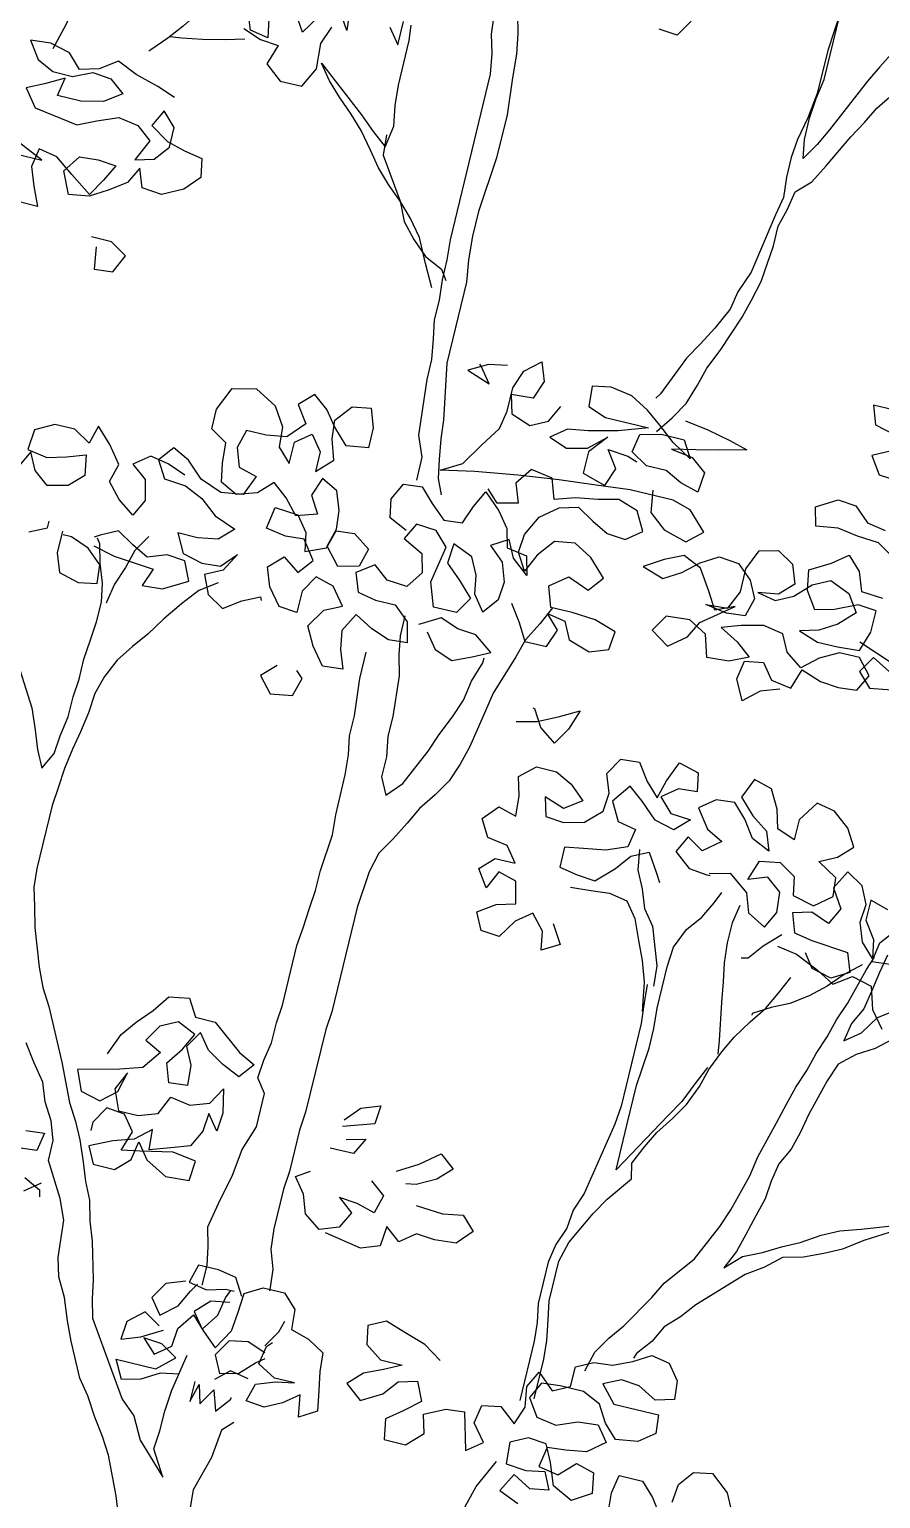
# Model space of a CAD drawing. Header units: inches. Extents: x 350994 to 353538, y 1581369 to 1583842.
# Drawn here: x 351722.096 to 351722.91, y 1583533.043 to 1583534.448 of the extents above; entities that cross this region are included whole.
import ezdxf

# ---------------------------------------------------------------- set-up
doc = ezdxf.new("R2010")
doc.units = ezdxf.units.IN
doc.header["$MEASUREMENT"] = 0
doc.linetypes.add('1', pattern=[0])
doc.layers.add('TREE', color=81, linetype='1')

# ---------------------------------------------------------------- blocks, each defined once
blk = doc.blocks.new('TREE_4')
at = {"color": 94}
for points in [[(691.3, 6991.6), (630.5, 6913.6), (613.1, 6881.8), (598.6, 6852.9), (555.1, 6757.5), (540.7, 6728.6), (523.3, 6699.7), (517.5, 6731.5), (517.6, 6769.1), (520.5, 6803.8), (526.3, 6838.5), (526.4, 6948.4)], [(526.4, 6954.2), (523.5, 6922.4), (520.6, 6887.7), (520.5, 6812.5), (514.7, 6769.1), (506, 6728.7), (503, 6696.9), (503, 6662.2), (505.9, 6627.5), (500.1, 6595.7), (482.6, 6491.6), (468.1, 6454), (462.3, 6422.2), (444.9, 6384.6), (427.6, 6352.9), (410.2, 6324), (381.2, 6254.6), (375.4, 6245.9)], [(-413.5, 6717.9), (-407.7, 6686.1), (-439.5, 6691.9), (-453.9, 6729.5)], [(-451.1, 6691.9), (-419.3, 6680.4), (-387.5, 6677.4), (-399.1, 6642.7), (-370.2, 6619.6), (-332.6, 6619.6), (-315.2, 6654.2), (-318.1, 6697.6), (-306.5, 6729.4)], [(-211.1, 6752.4), (-190.8, 6726.4), (-190.8, 6766.9)], [(-283.3, 6761.2), (-280.5, 6729.4), (-300.7, 6761.2)], [(-332.5, 6741), (-352.8, 6709.2), (-378.8, 6749.7)], [(283.5, 6882.1), (266.1, 6853.2), (234.3, 6856.1)], [(389.8, 6191), (410.1, 6219.9), (427.5, 6248.8), (439.1, 6283.5), (447.8, 6315.3), (462.3, 6349.9), (485.4, 6413.5), (494.1, 6445.3), (502.8, 6480), (508.7, 6543.6), (508.7, 6578.3), (517.4, 6610.1), (523.2, 6641.9), (546.4, 6665), (563.8, 6696.8), (592.7, 6754.6), (610.1, 6783.5), (624.6, 6812.4), (644.9, 6841.3)], [(13.8, 6015), (13.8, 6055.4), (-0.6, 6090.1), (-9.2, 6185.6), (-9.2, 6220.3), (-14.9, 6255), (-20.7, 6286.8), (-20.6, 6321.5), (-23.5, 6356.2), (-23.5, 6390.9), (-26.3, 6425.6), (-26, 6714.7), (-31.8, 6749.4), (-40.4, 6781.2), (-43.3, 6813), (-49.1, 6844.8), (-60.6, 6876.6), (-63.5, 6891.1)], [(-14.3, 6893.9), (-14.3, 6859.2), (-5.7, 6824.5), (2.9, 6792.7), (8.7, 6758), (11.5, 6717.5), (17.3, 6653.9), (17.2, 6578.8), (8.4, 6483.4), (8.4, 6440), (11.3, 6399.5), (17, 6361.9), (16.9, 6220.2), (34.1, 6124.8), (37, 6093), (42.7, 6058.3), (48.5, 6026.5), (60, 6000.5)], [(-612.9, 6828), (-638.9, 6796.2), (-667.9, 6776), (-699.7, 6755.8), (-722.8, 6729.8), (-728.6, 6698), (-740.2, 6660.4), (-746.1, 6628.6), (-757.7, 6582.4)], [(-38, 6338.8), (-58.2, 6376.4), (-78.4, 6416.9), (-101.5, 6445.9), (-124.6, 6469), (-150.6, 6492.2), (-173.7, 6515.3), (-193.9, 6541.4), (-217, 6570.3), (-240.1, 6593.4), (-266.1, 6616.6), (-289.2, 6639.8), (-309.4, 6665.8), (-222.8, 6596.3), (-196.8, 6573.2), (-170.8, 6552.9), (-164.9, 6590.5), (-170.7, 6625.2), (-173.6, 6659.9), (-173.5, 6738), (-176.3, 6764)], [(-520.4, 6732.5), (-532, 6700.7), (-552.3, 6671.8), (-572.6, 6645.8), (-595.7, 6619.8), (-598.6, 6616.9)], [(-538, 6550.4), (-569.7, 6561.9), (-610.2, 6573.5), (-644.9, 6588), (-673.8, 6567.8), (-705.6, 6559.2), (-728.8, 6582.3), (-763.4, 6591), (-798.1, 6588.2), (-777.9, 6559.2), (-749, 6544.8), (-714.3, 6544.7), (-682.5, 6559.2), (-650.7, 6556.2), (-624.7, 6536), (-653.6, 6515.8), (-691.2, 6507.1), (-731.7, 6507.2), (-725.9, 6539), (-757.7, 6521.6), (-786.6, 6507.2), (-763.5, 6478.3), (-688.4, 6466.6), (-656.6, 6481.1), (-621.9, 6495.5), (-587.2, 6489.7), (-561.2, 6469.4), (-578.5, 6431.8), (-546.7, 6440.5), (-526.5, 6466.5), (-526.4, 6501.2), (-549.5, 6524.3), (-564, 6495.4), (-532.2, 6475.2), (-500.4, 6466.5), (-468.6, 6460.7), (-462.9, 6428.8), (-486, 6402.8), (-520.8, 6385.5), (-555.5, 6388.5), (-567, 6420.3), (-581.5, 6391.4), (-610.4, 6371.2), (-639.3, 6353.8), (-674, 6348.1), (-691.3, 6385.7), (-671.1, 6414.6), (-639.3, 6417.4), (-607.5, 6414.5), (-622, 6385.6), (-639.3, 6356.7), (-676.9, 6382.8), (-708.7, 6405.9), (-740.5, 6411.8), (-746.3, 6380), (-734.7, 6348.1), (-720.3, 6316.3), (-755, 6316.4)], [(-775.2, 6394.4), (-731.8, 6394.4), (-783.8, 6417.6)], [(-445.3, 6674.6), (-477.1, 6665.9), (-514.7, 6657.3), (-549.4, 6651.6), (-569.7, 6648.7)], [(-173.6, 6573.1), (-170.8, 6538.5), (-124.6, 6469), (-110.1, 6437.2), (-87, 6411.2), (-61, 6388), (-29.2, 6373.5), (-17.7, 6356.2)], [(696, 5814.8), (664.1, 5803.3), (638.1, 5780.2), (620.8, 5814.9), (626.6, 5846.7), (658.4, 5852.5), (678.6, 5826.4), (713.3, 5820.6), (724.9, 5855.3), (759.6, 5843.7), (791.4, 5840.8), (823.2, 5843.6), (837.7, 5872.5), (814.6, 5898.6), (779.9, 5898.6), (748.1, 5881.3), (722, 5858.2), (693.1, 5878.4), (678.7, 5907.4), (644, 5913.2), (606.4, 5904.5), (574.6, 5893), (606.4, 5875.6), (632.4, 5855.4), (600.6, 5840.9), (563, 5838.1), (551.4, 5875.7), (519.7, 5893.1), (479.2, 5890.2), (461.8, 5861.3), (493.6, 5841), (522.5, 5864.1), (537, 5893), (589.1, 5933.5), (557.3, 5919), (539.9, 5948), (516.8, 5982.7), (485.1, 5997.2), (453.2, 5982.7), (421.4, 5962.5), (459, 5950.9), (487.9, 5968.3), (514, 5991.4), (542.9, 6008.7), (577.6, 6005.8), (603.6, 5982.6), (618, 5953.7), (609.3, 5921.9), (577.5, 5919), (539.9, 5924.8), (577.5, 5927.7), (592, 5959.5), (592, 6000), (606.5, 6034.7), (638.3, 6043.3), (667.2, 6025.9), (678.8, 5994.1), (655.6, 5971), (620.9, 5965.2), (652.7, 5959.4), (681.6, 5973.9), (707.7, 5999.9), (736.6, 6014.3), (771.3, 5999.8), (791.5, 5970.9), (765.5, 5944.9), (736.5, 5927.6), (704.7, 5918.9), (739.4, 5907.3), (774.1, 5907.3), (811.7, 5910.1), (823.3, 5944.8), (823.3, 5982.4), (791.5, 5985.3), (753.9, 5968), (722.1, 5959.4), (701.9, 5988.3), (696.1, 6023), (730.9, 6043.2), (756.9, 6063.4), (780, 6040.3), (791.5, 6008.5), (829.1, 6005.5)], [(829.2, 6077.8), (800.3, 6095.2), (762.7, 6098.1), (728, 6103.9), (690.4, 6098.2), (681.8, 6130), (716.5, 6150.2), (748.3, 6147.3), (774.3, 6124.1), (806.1, 6118.3)], [(869.5, 5887), (837.7, 5904.3), (820.3, 5875.4), (843.4, 5852.3), (881, 5858)], [(771.6, 6320.7), (736.9, 6320.8), (748.4, 6289), (783.1, 6280.3)], [(783.1, 6251.3), (754.2, 6236.9), (774.4, 6208), (809.1, 6205.1)], [(-607.6, 6272.9), (-601.9, 6235.3), (-570, 6238.1), (-555.6, 6269.9), (-584.5, 6287.3), (-619.2, 6287.3)], [(444.7, 6084), (369.5, 6084), (311.7, 6078.3), (248, 6072.6), (178.6, 6064), (106.3, 6052.5), (48.5, 6040.9), (83.2, 6061.2), (106.4, 6098.7), (129.6, 6133.4), (135.4, 6165.2), (135.4, 6205.7), (147, 6237.5), (173, 6260.6), (184.6, 6228.8), (173, 6197), (135.4, 6194.1), (144, 6162.3), (178.7, 6150.7), (207.6, 6165.1), (222.1, 6194)], [(118.1, 6240.4), (86.3, 6234.6), (54.5, 6217.3), (94.9, 6202.8), (74.7, 6228.9), (71.8, 6231.8)], [(433.2, 6219.9), (473.7, 6214), (514.2, 6205.3), (546, 6196.6), (499.7, 6185.1), (462.1, 6176.5), (421.6, 6167.8), (459.2, 6162), (485.2, 6141.7), (482.3, 6107), (450.5, 6115.8), (421.6, 6130.2), (386.9, 6130.3), (358, 6147.6), (363.8, 6179.4), (398.5, 6188.1), (439, 6188), (456.3, 6159.1), (421.6, 6179.4), (392.7, 6202.5), (366.7, 6222.8), (334.9, 6240.2), (297.4, 6246), (265.5, 6240.2), (268.4, 6205.5), (300.2, 6194), (375.4, 6193.9), (326.2, 6176.6), (277, 6165.1), (242.3, 6159.3), (216.3, 6139.1), (248.1, 6127.5), (282.8, 6136.1), (311.7, 6162.1), (285.7, 6130.4), (285.6, 6092.8), (326.1, 6081.2), (337.7, 6113), (317.5, 6141.9), (352.2, 6139), (369.5, 6133.2)], [(16.6, 5928.2), (-15.2, 5942.7), (-20.9, 5974.5), (-6.5, 6003.4), (25.3, 6006.3), (48.5, 5983.1), (74.5, 5960), (106.3, 5962.8), (117.9, 5994.6), (132.3, 6023.5), (161.2, 5997.5), (181.4, 5971.4), (190.1, 5939.6), (224.8, 5933.8), (233.4, 5902), (204.5, 5925.2), (190.1, 5954.1), (161.2, 5936.8), (187.2, 5913.6), (198.7, 5881.8), (195.8, 5850), (175.5, 5824), (155.3, 5850), (149.6, 5881.8), (135.1, 5910.8), (100.4, 5925.2), (97.5, 5890.6), (123.5, 5867.4), (149.5, 5841.4), (132.2, 5812.5), (91.7, 5812.5), (77.3, 5853), (88.9, 5916.6), (65.8, 5939.7), (31.1, 5942.7), (16.6, 5913.8), (51.3, 5896.4), (59.9, 5864.6), (39.6, 5835.7), (5, 5838.6), (-21, 5858.9), (-50, 5838.6), (-38.4, 5806.8), (-6.6, 5801), (28.1, 5801), (54.1, 5777.8), (62.7, 5743.1), (30.9, 5740.3), (-0.9, 5751.9), (-32.7, 5769.2), (-50.1, 5737.4), (-44.3, 5705.6), (-32.8, 5673.8), (-67.5, 5671), (-90.6, 5699.9), (-107.9, 5731.7), (-87.6, 5763.5), (-58.7, 5777.9), (-81.8, 5806.9), (-113.6, 5815.6), (-131, 5786.7), (-131, 5749.1), (-162.8, 5752), (-185.9, 5780.9), (-197.5, 5812.8), (-174.3, 5835.9), (-145.4, 5815.6), (-125.1, 5841.6), (-148.3, 5873.4), (-180.1, 5870.6), (-214.7, 5876.4), (-208.9, 5914), (-168.5, 5911), (-148.2, 5885), (-142.5, 5853.2), (-107.8, 5867.6), (-99.1, 5899.4), (-67.3, 5902.3), (-38.4, 5882), (-47.1, 5850.2), (-81.8, 5841.6), (-107.8, 5870.5), (-99.1, 5902.3), (-101.9, 5934.1), (-113.5, 5965.9), (-142.4, 5980.4), (-154, 5948.6), (-136.6, 5919.7), (-171.3, 5908.1), (-194.5, 5934.2), (-220.5, 5954.5), (-243.6, 5931.3), (-278.3, 5919.8), (-307.2, 5934.3), (-313, 5966.1), (-315.8, 6000.8), (-344.7, 6018.2), (-344.7, 6052.9), (-327.3, 6093.3), (-286.8, 6102), (-249.3, 6081.7), (-229, 6049.9), (-226.2, 6015.2), (-203.1, 5992), (-203, 6029.6), (-177, 6049.8), (-156.8, 6023.8), (-156.8, 5989.1), (-130.8, 6015.1), (-142.3, 6049.8), (-145.2, 6081.6), (-122, 6110.5), (-90.2, 6116.2), (-78.7, 6084.4), (-78.7, 6049.7), (-116.3, 6044), (-142.3, 6070), (-162.5, 6096.1), (-188.5, 6116.3), (-211.7, 6093.2), (-191.4, 6064.3), (-217.5, 6035.4), (-252.2, 6029.7), (-286.9, 6029.7), (-295.6, 5997.9), (-284.1, 5966.1), (-252.3, 5957.4), (-266.7, 5922.7), (-304.3, 5916.9), (-341.9, 5931.4), (-370.8, 5957.5), (-399.7, 5972), (-420, 5946), (-402.6, 5917), (-365.1, 5914.1), (-333.3, 5899.6), (-304.4, 5876.5), (-266.8, 5862), (-290, 5838.9), (-324.7, 5833.1), (-359.4, 5833.1), (-342, 5801.3), (-307.3, 5792.6), (-275.5, 5795.5), (-252.4, 5821.5), (-269.8, 5789.7), (-298.7, 5775.3), (-284.3, 5743.4), (-255.4, 5726.1), (-226.4, 5746.3), (-197.5, 5760.7), (-194.6, 5754.9)], [(407.1, 6092.7), (412.8, 6055.1), (441.7, 6031.9), (482.2, 6020.3), (508.2, 6043.4), (476.5, 6075.2), (444.7, 6084)], [(218.9, 5850), (239.1, 5821), (256.5, 5792.1), (294, 5792.1), (305.6, 5823.9), (282.5, 5847), (314.3, 5841.2), (328.8, 5812.3), (366.3, 5800.7), (398.1, 5812.2), (401.1, 5844), (363.5, 5855.6), (323, 5858.5), (285.4, 5858.6), (273.9, 5893.3), (302.8, 5916.4), (340.4, 5901.9), (360.7, 5927.9), (331.8, 5956.8), (300, 5974.2), (265.3, 5968.5), (242.1, 5939.6), (227.7, 5907.8), (210.3, 5936.7), (213.2, 5968.5), (230.6, 6003.2), (259.6, 6026.3), (291.4, 6034.9), (320.3, 6017.6), (349.2, 6003.1), (381, 6000.2), (407, 6020.4), (389.7, 6052.2), (355, 6063.8), (320.3, 6055.2), (282.7, 6049.4), (248, 6037.9), (236.5, 6072.6), (198.9, 6078.4), (178.6, 6049.5), (190.2, 6017.7), (155.5, 6009), (135.2, 6029.3)], [(-370.8, 5931.5), (-402.6, 5943.1), (-434.4, 5948.9), (-460.5, 5928.7), (-434.5, 5908.4), (-425.8, 5873.7), (-440.3, 5844.8), (-469.2, 5865.1), (-492.3, 5891.1), (-483.6, 5922.9), (-506.7, 5951.8), (-532.7, 5977.9), (-541.4, 5946.1), (-570.3, 5963.4), (-605, 5963.5), (-636.8, 5946.2), (-639.7, 5911.5), (-605, 5905.7), (-573.2, 5914.3), (-541.4, 5925.8), (-535.7, 5891.1), (-558.8, 5868), (-593.5, 5859.4), (-619.5, 5879.6), (-634, 5908.6), (-648.4, 5879.7)], [(-605.2, 5775.5), (-576.2, 5790), (-576.2, 5801.5)], [(808.8, 5924.6), (872.4, 5901.4), (904.2, 5886.9), (933.1, 5863.8), (959.1, 5840.6), (959.1, 5834.8)], [(288.3, 5858.6), (273.8, 5826.8), (256.5, 5795), (247.8, 5763.2), (224.6, 5693.8), (218.8, 5662), (212.9, 5627.3), (207.1, 5595.5), (198.4, 5563.7), (186.8, 5532), (169.5, 5503.1), (149.2, 5474.2), (134.7, 5445.3), (117.3, 5413.5), (100, 5384.6), (91.2, 5349.9), (85.4, 5286.3), (85.2, 5104.1), (82.3, 5072.3), (82.2, 4927.8), (79.3, 4896), (79.2, 4823.7), (76.3, 4791.9), (76.2, 4722.5), (79.1, 4687.8), (90.6, 4656), (93.5, 4624.2), (93.5, 4618.4)], [(-492.4, 5778.3), (-454.8, 5769.6), (-385.4, 5763.8), (-397, 5732), (-362.3, 5734.8), (-321.8, 5757.9), (-336.3, 5789.8), (-368.1, 5792.7), (-399.9, 5781.1), (-428.8, 5795.6), (-457.7, 5813), (-486.6, 5798.6), (-495.3, 5792.8)], [(-405.6, 5815.8), (-423, 5786.9), (-431.7, 5755.1), (-443.3, 5723.4), (-449.1, 5691.6), (-449.1, 5688.7)], [(-628.3, 5735.1), (-625.5, 5703.3), (-608.2, 5671.5), (-599.5, 5639.6), (-588, 5607.8), (-579.3, 5576), (-564.9, 5544.2), (-530.3, 5486.3), (-515.8, 5451.6), (-504.3, 5419.8), (-489.9, 5390.9), (-475.4, 5419.8), (-472.5, 5451.6), (-466.6, 5486.3), (-466.6, 5521), (-463.7, 5552.8), (-463.7, 5587.5), (-460.7, 5622.2), (-457.8, 5654), (-457.8, 5688.7), (-463.5, 5720.5), (-475.1, 5752.3), (-483.7, 5784.1), (-489.5, 5792.8)], [(-550.2, 5790), (-550.3, 5752.4), (-538.7, 5720.5), (-504, 5711.8), (-472.2, 5717.6), (-475.1, 5749.4), (-501.1, 5772.6), (-532.9, 5784.2), (-547.3, 5784.2)], [(91.6, 5769.1), (111.8, 5743.1), (143.6, 5731.5), (175.5, 5745.9), (204.4, 5760.3), (172.6, 5783.5), (140.8, 5786.4), (109, 5798), (80.1, 5780.7), (74.3, 5777.8)], [(-272.7, 5766.6), (-301.6, 5746.4), (-324.8, 5717.5), (-347.9, 5685.7), (-368.2, 5653.9), (-388.5, 5627.9), (-408.7, 5599), (-423.2, 5567.2), (-431.9, 5535.4), (-434.8, 5500.7), (-440.6, 5466), (-446.5, 5434.2), (-452.3, 5399.5), (-455.2, 5364.8), (-458.1, 5333), (-458.2, 5223.2), (-455.4, 5191.4), (-446.7, 5159.6), (-438.1, 5124.8), (-415, 5061.2), (-400.6, 5029.4), (-383.2, 5000.5), (-340, 4913.7), (-311.1, 4850.1), (-293.8, 4821.1), (-279.3, 4792.2), (-264.9, 4757.5), (-253.4, 4725.7), (-239, 4696.8), (-230.3, 4662.1), (-218.8, 4630.2), (-201.5, 4566.6), (-195.7, 4534.8), (-187.1, 4503), (-135.1, 4424.9), (-135.1, 4424.9), (-106.2, 4381.5), (-80.2, 4358.3), (-60, 4320.7), (-8, 4268.6), (-34, 4312), (-31.1, 4343.8), (-31.1, 4378.5), (-28.1, 4416.1), (-16.5, 4479.7)], [(48.3, 5786.5), (48.2, 5751.8), (54, 5720), (62.6, 5685.3), (68.4, 5615.9), (68.3, 5581.2), (74.1, 5546.5), (74, 5511.8), (88.5, 5482.9), (111.6, 5508.9), (140.6, 5572.5), (152.2, 5604.3), (166.7, 5638.9), (178.3, 5670.7), (184.1, 5705.4), (195.7, 5740.1), (195.7, 5748.8)], [(-19.3, 4601.1), (-19.3, 4635.8), (-25, 4667.6), (-33.7, 4699.5), (-25, 4742.8), (-13.3, 4794.9), (-7.5, 4841.1), (7, 4884.5), (7, 4942.3), (-10.3, 4965.4), (-7.4, 4997.2), (-1.6, 5029), (-1.5, 5063.7), (1.4, 5095.5), (1.5, 5199.6), (4.4, 5231.4), (7.3, 5266.1), (10.2, 5297.9), (10.3, 5332.6), (16.1, 5396.2), (13.3, 5430.9), (13.3, 5500.3), (10.5, 5535), (4.7, 5566.8), (4.7, 5601.5), (-1, 5665.1), (-0.9, 5711.4)], [(273.7, 5656.2), (308.4, 5664.8), (343.1, 5682.2), (374.9, 5699.5), (363.3, 5664.8), (345.9, 5635.9), (317.1, 5656.2), (299.7, 5685.1), (296.8, 5685.1)], [(-142.7, 5653.7), (-165.8, 5630.6), (-142.7, 5604.5), (-105.1, 5610.3), (-96.4, 5642.1), (-108, 5653.7)], [(415.1, 5338), (435.3, 5306.2), (406.3, 5288.9), (400.6, 5320.7), (377.5, 5346.7), (351.4, 5326.5), (331.2, 5294.7), (299.4, 5297.7), (284.9, 5326.6), (313.9, 5346.8), (345.7, 5355.4), (337, 5393), (305.3, 5401.7), (290.8, 5369.9), (270.6, 5398.9), (293.7, 5422), (328.4, 5422), (308.2, 5448), (273.5, 5453.8), (256.2, 5482.7), (279.3, 5508.7), (311.1, 5500), (308.3, 5534.7), (299.6, 5566.5), (325.7, 5589.6), (360.4, 5589.6), (389.3, 5575.1), (415.3, 5552), (386.3, 5531.8), (351.6, 5543.4), (360.3, 5511.6), (392.1, 5508.6), (426.8, 5517.3), (452.8, 5543.3), (455.8, 5575.1), (444.2, 5606.9), (461.6, 5635.8), (493.4, 5638.6), (513.6, 5609.7), (536.7, 5586.6), (545.4, 5618.4), (559.9, 5653), (594.6, 5644.3), (600.4, 5612.5), (568.6, 5609.7), (542.5, 5589.5), (565.6, 5566.3), (600.3, 5563.4), (577.2, 5540.3), (542.5, 5549), (513.6, 5575), (487.6, 5595.3), (464.4, 5563.5), (481.7, 5531.7), (513.5, 5525.9), (507.7, 5494.1), (473, 5479.6), (435.4, 5473.9), (403.6, 5468.1), (403.6, 5433.4), (435.4, 5427.6), (467.2, 5424.7), (496.1, 5453.6), (516.4, 5479.6), (545.3, 5494), (565.5, 5462.2), (574.2, 5447.7)], [(652.3, 5482.4), (687, 5491), (721.7, 5465), (733.2, 5433.1), (765, 5415.8), (779.5, 5444.7), (776.6, 5479.4), (750.6, 5499.6), (718.8, 5488.1), (730.4, 5522.8), (765.1, 5528.5), (794, 5511.2), (799.7, 5479.3), (837.3, 5470.6), (866.2, 5493.7), (863.4, 5525.5), (828.7, 5545.8), (857.6, 5560.2), (880.8, 5583.4), (863.5, 5612.3), (834.6, 5635.4), (802.8, 5641.3), (779.6, 5606.6), (779.6, 5571.9), (747.8, 5583.5), (739.1, 5615.3), (721.8, 5647.1), (690, 5655.8), (675.5, 5621.1), (701.5, 5595.1), (730.4, 5574.8), (742, 5543), (710.2, 5557.5), (690, 5586.4), (666.9, 5609.6), (635, 5606.7), (609, 5586.5), (632.1, 5554.7), (661, 5540.2), (632.1, 5517.1), (603.2, 5534.5), (588.7, 5505.6), (617.6, 5482.4), (649.4, 5479.5), (655.2, 5479.5)], [(793.9, 5389.7), (828.6, 5383.9), (869, 5366.5), (900.8, 5349.1), (929.7, 5369.4), (964.4, 5360.7), (976, 5323.1), (999.1, 5294.1)], [(987.6, 5404), (955.8, 5401.1), (961.6, 5435.8), (981.9, 5461.8)], [(961.7, 5493.7), (929.9, 5502.4), (929.8, 5467.7), (950, 5438.7), (955.8, 5406.9), (932.7, 5430.1), (921.2, 5461.9), (924.1, 5493.7), (909.6, 5522.6), (880.7, 5540), (863.4, 5508.2), (883.6, 5476.4), (869.1, 5447.5), (837.3, 5459.1), (805.5, 5450.4), (817, 5418.6), (848.8, 5412.8), (912.4, 5407), (924, 5375.1), (895, 5357.8), (860.4, 5366.5), (843, 5389.7)], [(528, 5494.1), (533.7, 5459.4), (548.1, 5430.4), (559.7, 5398.6), (579.9, 5372.6), (603, 5308.9), (605.8, 5277.1), (605.8, 5274.2)], [(978.9, 5418.5), (973.1, 5386.7), (967.3, 5352), (961.5, 5320.2), (947, 5291.3), (941.2, 5259.5), (967.2, 5279.7), (987.5, 5311.5), (1016.4, 5331.7), (1045.4, 5346.1), (1077.2, 5357.7), (1140.8, 5374.9), (1175.5, 5386.5), (1239.1, 5403.8), (1268.1, 5418.2), (1297, 5435.5), (1323, 5455.7), (1337.5, 5470.2)], [(727.2, 5161.4), (712.7, 5129.6), (698.2, 5094.9), (680.8, 5066), (617.1, 4956.2), (617.2, 5034.3), (617.2, 5103.6), (620.2, 5135.4), (623.1, 5170.1), (623.1, 5204.8), (620.3, 5239.5), (620.3, 5311.8), (623.2, 5346.5), (637.7, 5381.2), (658, 5407.2), (672.5, 5436.1), (681.2, 5456.3)], [(715.9, 5441.8), (710, 5410), (710, 5375.3), (712.9, 5340.6), (718.6, 5308.8), (724.4, 5274.1), (735.9, 5210.5), (738.8, 5187.4)], [(1022.2, 5282.5), (996.1, 5259.4), (967.2, 5242.1), (941.2, 5219), (929.6, 5187.2), (912.2, 5123.6), (906.4, 5091.8), (897.7, 5060), (883.2, 5031.1), (877.4, 4999.3), (874.4, 4967.5), (865.7, 4935.7), (857, 4901), (848.3, 4869.2), (833.8, 4837.4), (859.9, 4863.4), (891.7, 4877.9), (920.6, 4895.2), (949.6, 4909.6), (981.4, 4929.8), (1010.3, 4944.3), (1045, 4955.8), (1108.6, 4978.9)], [(429.6, 5404.5), (464.3, 5407.4), (496.1, 5410.2), (527.9, 5404.4), (548.1, 5378.4), (562.5, 5343.7), (577, 5311.9), (588.5, 5277.1), (594.2, 5245.3), (597.1, 5228)], [(645.7, 4612.1), (654.4, 4646.8), (671.8, 4675.7), (692, 4701.7), (726.8, 4759.5), (741.3, 4788.4), (781.8, 4840.4), (810.8, 4904), (822.4, 4935.8), (839.8, 4999.4), (845.6, 5034), (863, 5097.6), (871.7, 5132.3), (880.4, 5164.1), (892, 5195.9), (900.7, 5227.7), (912.3, 5259.5), (921, 5291.3), (932.6, 5323.1), (950, 5386.7), (958.7, 5409.8)], [(796.8, 5410), (770.7, 5384), (750.5, 5358), (738.9, 5355.1)], [(941.3, 5392.5), (915.3, 5369.4), (892.1, 5343.4), (866.1, 5320.3), (837.2, 5300.1), (808.2, 5285.6), (779.3, 5268.3), (779.3, 5265.4)], [(573.4, 4545.7), (573.4, 4615.1), (570.6, 4646.9), (564.8, 4681.6), (559.1, 4713.4), (559.1, 4782.8), (567.8, 4817.4), (596.8, 4875.2), (614.2, 4904.1), (646, 4947.5), (640.3, 4973.5), (654.7, 5005.3), (669.2, 5034.2), (689.5, 5063.1), (706.9, 5092), (721.3, 5126.7), (730.1, 5158.5), (744.5, 5193.2), (759, 5222.1), (779.3, 5253.8), (799.6, 5282.7), (814, 5311.6), (828.5, 5343.4)], [(-54.4, 4155.9), (-77.5, 4219.5), (-106.3, 4283.2), (-123.7, 4312.1), (-143.9, 4341), (-164.1, 4372.9), (-184.3, 4398.9), (-213.2, 4456.8), (-227.6, 4488.6), (-242, 4526.2), (-259.3, 4558), (-268, 4589.8), (-273.7, 4653.4), (-288.1, 4688.1), (-322.8, 4746), (-322.7, 4780.7), (-334.3, 4812.5), (-351.6, 4841.4), (-363.1, 4873.2), (-386.2, 4902.2), (-406.4, 4931.1)], [(594.3, 5274.3), (597.1, 5239.6), (600, 5207.7), (599.9, 5063.2), (596.9, 5031.4), (573.7, 4904.2), (562.1, 4872.4), (559.2, 4840.6), (547.6, 4808.8), (541.8, 4777), (541.7, 4704.7), (547.5, 4672.9), (550.3, 4641.1), (550.2, 4537)], [(1140.5, 4990.4), (1053.7, 4938.4), (1021.8, 4915.3), (992.9, 4900.9), (961.1, 4886.5), (926.4, 4877.8), (900.4, 4854.7), (871.4, 4834.5), (802, 4765.2), (781.7, 4739.2), (758.6, 4716.1), (744.1, 4687.2), (723.8, 4661.2), (720.9, 4652.5)], [(-267.6, 4945.4), (-253.2, 4983), (-232.9, 5009), (-209.7, 5035), (-189.5, 5063.9), (-154.8, 5069.7), (-137.4, 5040.7), (-102.8, 5040.7), (-50.7, 5000.2), (-21.8, 4985.7), (-42.1, 4959.7), (-73.9, 4974.2), (-102.8, 4991.5), (-123, 5017.6), (-140.4, 4988.7), (-126, 4959.8), (-123.1, 4925.1), (-154.9, 4922.2), (-166.4, 4954), (-146.2, 4982.9), (-131.7, 5011.8), (-163.5, 5026.3), (-192.4, 5011.9), (-209.8, 4983), (-180.9, 4968.5), (-204, 4936.7), (-241.6, 4925.2), (-311, 4907.9), (-296.6, 4873.2), (-261.9, 4864.5), (-235.9, 4887.6), (-227.2, 4922.3), (-241.7, 4890.5), (-227.2, 4855.8), (-192.6, 4855.7), (-160.7, 4867.3), (-146.3, 4899.1), (-111.6, 4893.2), (-79.7, 4904.8), (-62.4, 4933.7), (-53.7, 4893.2), (-56.7, 4861.4), (-76.9, 4887.4), (-79.8, 4855.6), (-94.3, 4826.7), (-126.1, 4815.2), (-160.8, 4803.7), (-163.7, 4838.4), (-189.7, 4815.3), (-224.4, 4803.7), (-262, 4786.4), (-247.6, 4757.5), (-210, 4757.4), (-186.8, 4780.6), (-181, 4812.4), (-160.8, 4786.3), (-123.2, 4766), (-82.8, 4768.9), (-79.8, 4803.6), (-120.3, 4809.4), (-175.3, 4797.9), (-207.1, 4792.1), (-195.5, 4826.8), (-215.7, 4852.9), (-247.5, 4855.8), (-264.9, 4826.9), (-264.9, 4812.4)], [(148.7, 4930.6), (171.8, 4956.6), (203.7, 4968.1), (200.7, 4936.3), (148.7, 4919)], [(160.2, 4898.8), (192, 4907.4), (177.6, 4878.5), (137.1, 4878.6)], [(255.6, 4866.9), (290.3, 4887.1), (322.2, 4913.1), (348.2, 4892.8), (325, 4869.7), (293.2, 4852.4), (275.8, 4849.5)], [(218, 4840.9), (244, 4820.6), (235.3, 4788.8), (203.5, 4797.5), (171.7, 4800.5), (197.7, 4780.2), (183.2, 4751.3), (151.4, 4739.8), (122.5, 4760), (111, 4791.8), (90.8, 4817.9), (113.9, 4832.3)], [(301.8, 4817.7), (348.1, 4814.8), (382.8, 4820.5), (405.9, 4797.4), (382.7, 4771.4), (345.2, 4768.5), (313.3, 4771.4), (287.3, 4751.2), (261.3, 4771.5), (258.4, 4736.8), (226.6, 4725.2), (163, 4736.9)], [(-325.7, 4705.5), (-351.7, 4685.3)], [(-371.9, 4786.5), (-340.1, 4789.4), (-345.9, 4757.6), (-377.7, 4754.7)], [(-354.6, 4708.4), (-325.7, 4693.9), (-322.8, 4682.4)], [(402.8, 4571.8), (371, 4592.1), (333.4, 4603.7), (298.7, 4615.3), (269.8, 4600.9), (275.6, 4569.1), (304.5, 4548.8), (342.1, 4548.8), (313.1, 4534.3), (281.3, 4519.9), (258.2, 4496.8), (287.1, 4473.6), (321.8, 4493.8), (342, 4519.9), (373.8, 4528.5), (388.3, 4496.7), (362.2, 4473.6), (336.2, 4453.4), (341.9, 4418.7), (379.5, 4418.6), (405.6, 4444.6), (396.9, 4476.4), (431.6, 4493.7), (463.4, 4496.6), (480.7, 4433), (506.8, 4453.2), (483.7, 4482.1), (489.5, 4513.9), (521.3, 4519.7), (550.2, 4496.5), (561.8, 4528.3), (556, 4563), (570.5, 4591.9), (599.4, 4565.9), (628.3, 4580.3), (628.4, 4615), (657.3, 4629.4), (689.1, 4632.3), (720.9, 4646.7), (749.8, 4664), (781.6, 4658.2), (801.9, 4632.2), (804.7, 4600.4), (772.9, 4591.7), (741.1, 4609.1), (709.3, 4612), (680.4, 4597.6), (706.4, 4568.7), (784.4, 4568.6), (787.3, 4536.8), (761.3, 4516.6), (723.7, 4510.8), (700.6, 4534), (683.2, 4562.9), (651.5, 4577.4), (611, 4577.4), (579.2, 4574.6), (564.7, 4545.7), (584.9, 4516.7), (619.6, 4510.9), (654.3, 4525.3), (689, 4528.2), (709.2, 4502.2), (680.3, 4479.1), (645.6, 4473.3), (613.8, 4470.5), (608, 4435.8), (642.6, 4429.9), (668.7, 4455.9), (700.5, 4447.2), (706.2, 4412.5), (674.4, 4392.3), (639.7, 4409.7), (625.3, 4447.3), (610.9, 4476.2), (579.1, 4479.2), (550.2, 4464.7), (553, 4427.1), (587.7, 4424.2), (619.5, 4430), (633.9, 4401), (602.1, 4395.3), (570.3, 4412.7), (553, 4380.9), (587.7, 4366.4)], [(740.9, 4383.6), (738.1, 4421.2), (743.9, 4453), (784.3, 4452.9), (807.4, 4429.8), (827.7, 4400.9)], [(842.1, 4429.8), (845.1, 4461.6), (865.3, 4487.6), (897.1, 4493.3), (928.9, 4467.3), (943.3, 4438.3)], [(-22.3, 4445), (-54.1, 4439.3), (-83.1, 4421.9), (-114.9, 4413.3), (-132.2, 4445.1), (-62.8, 4445), (-33.9, 4471), (-62.8, 4488.4), (-94.6, 4491.3), (-71.5, 4468.2), (-45.4, 4488.4), (-42.5, 4520.2), (-22.2, 4549.1), (0.9, 4525.9), (26.9, 4502.8), (47.1, 4537.5), (50.1, 4569.3), (53, 4604), (81.9, 4621.3), (119.5, 4621.3), (142.6, 4598.1), (145.5, 4563.4), (177.3, 4554.7), (206.2, 4537.3), (209, 4505.5), (214.8, 4473.7), (220.5, 4439), (191.6, 4421.7), (185.8, 4459.3), (159.8, 4439.1), (130.9, 4424.6), (99.1, 4427.6), (107.8, 4459.3), (139.6, 4470.9), (171.4, 4476.6), (136.7, 4476.7), (104.9, 4494), (110.7, 4525.8), (119.4, 4534.5)], [(50.1, 4598.2), (32.8, 4627.1), (1, 4632.9), (-33.7, 4633), (-42.4, 4601.2), (-10.6, 4595.3), (21.2, 4604), (35.6, 4604)], [(-48.2, 4601.2), (-80, 4589.6), (-97.4, 4560.7), (-77.2, 4534.7), (-51.2, 4557.8), (-36.7, 4586.7), (-28, 4601.1)], [(32.7, 4583.7), (0.9, 4578), (-22.2, 4554.9), (-2, 4528.8), (18.2, 4557.7), (24.1, 4589.5), (29.8, 4604)], [(107.8, 4525.8), (125.2, 4554.7), (131, 4575)], [(-74.3, 4517.3), (-103.2, 4534.7), (-129.3, 4511.6), (-132.2, 4479.8), (-100.4, 4491.3), (-71.4, 4508.7), (-65.6, 4511.6)], [(110.7, 4514.3), (78.9, 4525.9), (47.1, 4520.1), (29.7, 4491.2), (44.2, 4462.3), (76, 4470.9), (99.1, 4494.1), (113.6, 4505.6)], [(93.3, 4465.1), (61.5, 4471), (38.4, 4450.7)], [(6.6, 4439.2), (6.5, 4404.5), (15.2, 4436.3), (23.9, 4404.5), (41.3, 4433.4), (52.8, 4398.7), (73.1, 4424.7), (73.1, 4427.6)], [(495.1, 4314.4), (512.5, 4378), (535.7, 4427.2)], [(87.5, 4387.1), (70.1, 4369.8), (64.3, 4320.6), (46.9, 4259.9), (49.7, 4219.4)]]:
    blk.add_lwpolyline(points, dxfattribs=at)

msp = doc.modelspace()

# ---------------------------------------------------------------- block references
at = {"layer": 'TREE', "lineweight": 5, "xscale": 0.0005632341247466223, "yscale": 0.0005632341530485974, "zscale": 0.0005632341444510303, "rotation": 346.4411541233163}
msp.add_blockref('TREE_4', (351721.6645, 1583530.7249, 92.9721), dxfattribs=at)

doc.saveas('drawing.dxf')
